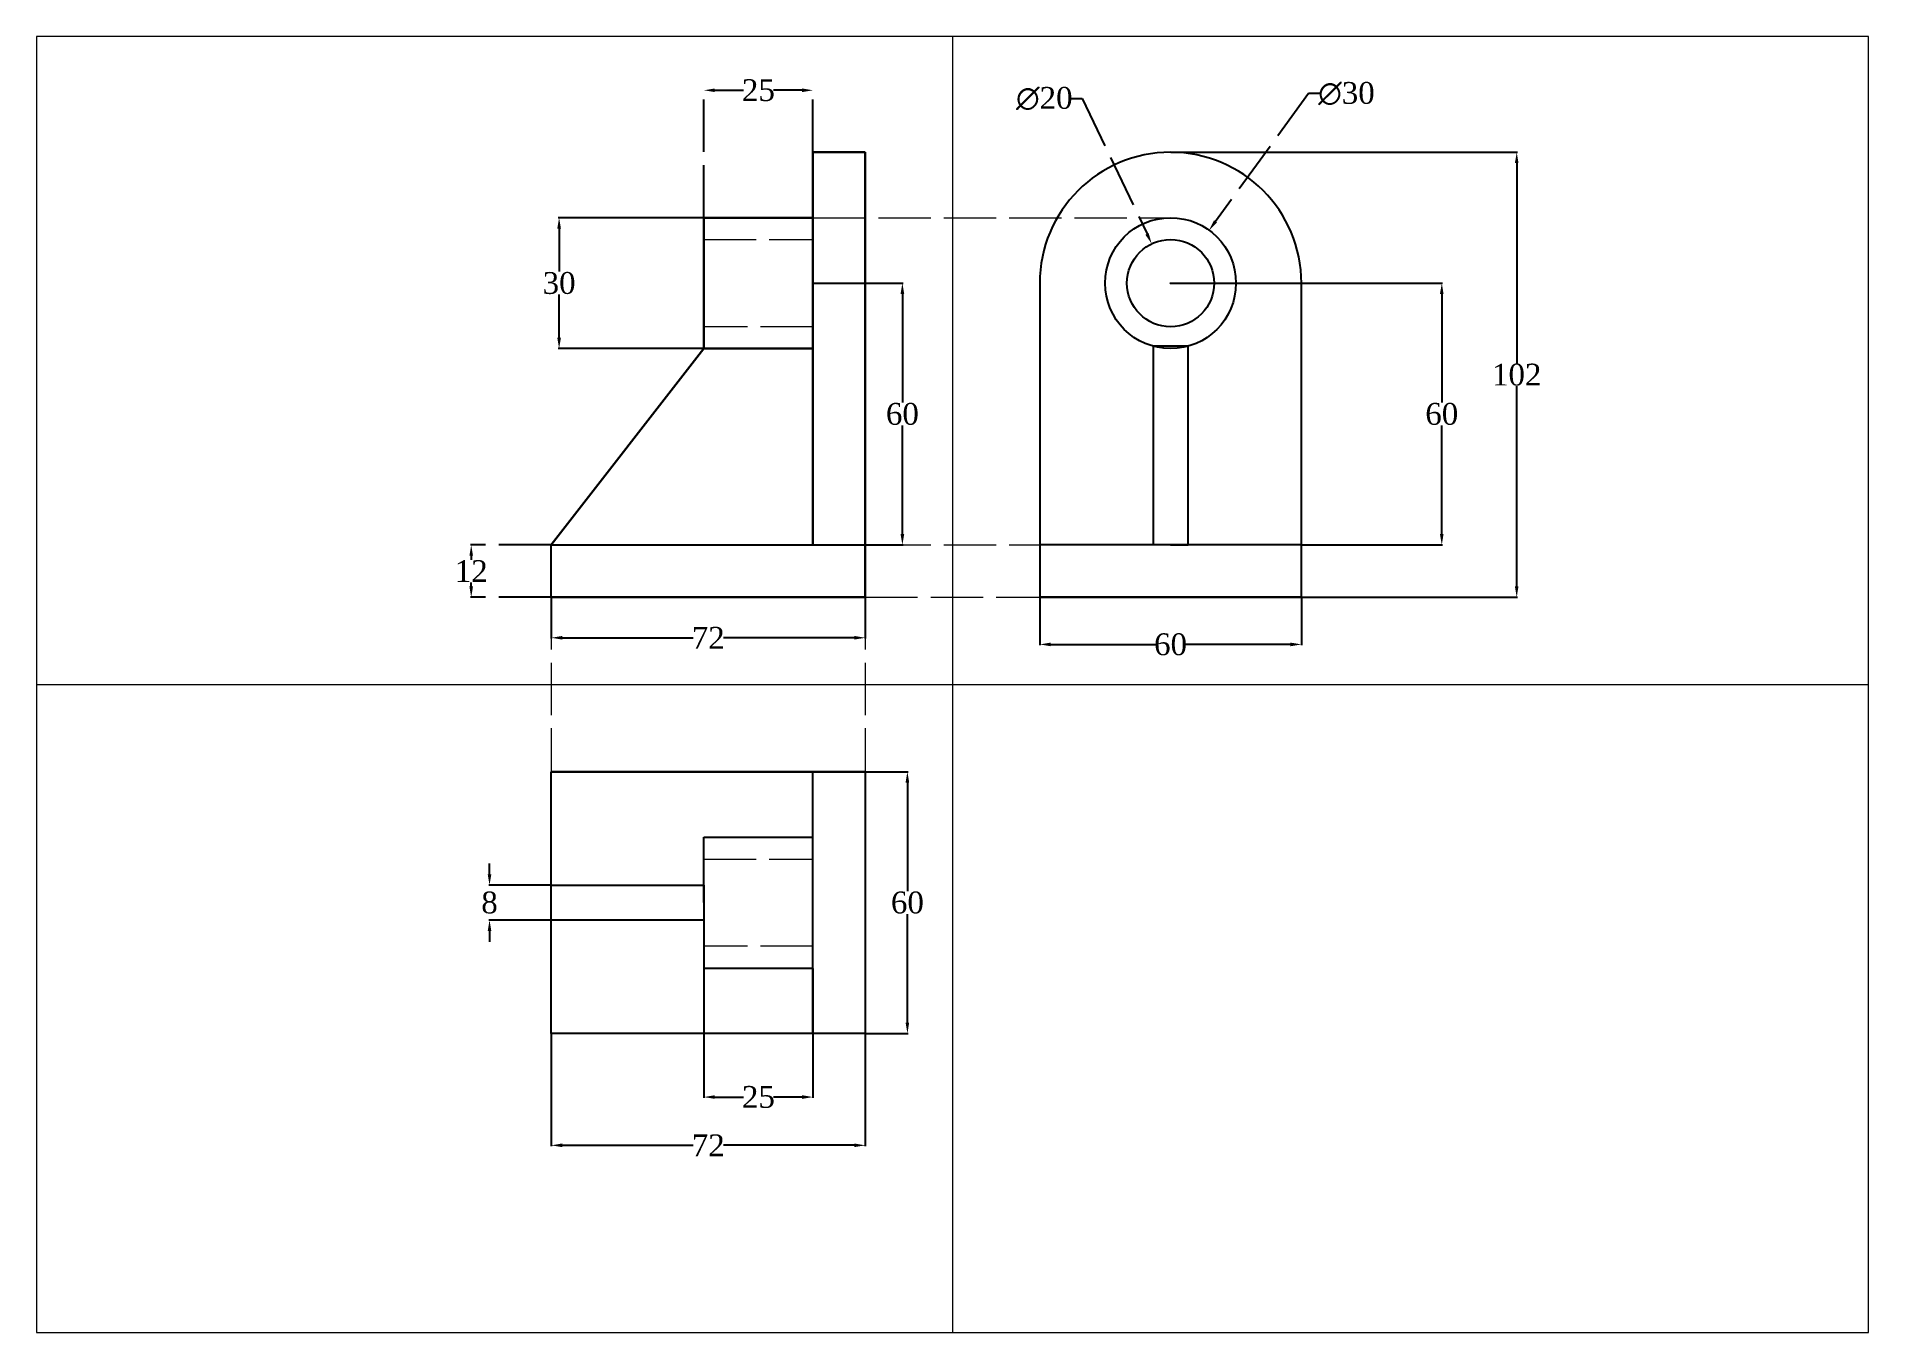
# Model space of a CAD drawing. Header units: millimetres. Extents: x 0 to 420, y 0 to 297.
import ezdxf

# ---------------------------------------------------------------- set-up
doc = ezdxf.new("R2010")
doc.units = ezdxf.units.MM
doc.header["$MEASUREMENT"] = 0
doc.linetypes.add('ACAD_ISO02W100', pattern=[15, 12, -3])
doc.styles.get("Standard").update_dxf_attribs({"font": 'times.ttf', "height": 5})
doc.dimstyles.get("Standard").update_dxf_attribs({"dimtxt": 5, "dimasz": 2.5, "dimexe": 0.18, "dimexo": 0.0625, "dimgap": 0.09, "dimtad": 0, "dimtih": 1, "dimtoh": 1, "dimdec": 0, "dimzin": 0, "dimdsep": 46, "dimtxsty": 'Standard', "dimcen": 0.09, "dimadec": 0, "dimazin": 0, "dimtfac": 1, "dimtdec": 0, "dimtofl": 0, "dimtmove": 0, "dimatfit": 3, "dimfxl": 1, "dimtolj": 1, "dimtzin": 0, "dimarcsym": 0})

# ---------------------------------------------------------------- blocks, each defined once
blk = doc.blocks.new('*D2')
at = {"color": 0, "lineweight": -2, "transparency": 16777216}
for p, q in [((152.94, 255.5), (119.62, 255.5)), ((119.8, 253), (119.8, 243.13)), ((119.8, 228), (119.8, 237.87)), ((152.94, 225.5), (119.62, 225.5))]:
    blk.add_line(p, q, dxfattribs=at)
at = {"color": 0, "lineweight": 15, "transparency": 16777216}
for points in [[(119.38, 253), (120.22, 253), (119.8, 255.5)], [(119.38, 228), (120.22, 228), (119.8, 225.5)]]:
    blk.add_solid(points, dxfattribs=at)
at = {"layer": 'Defpoints', "color": 0, "lineweight": 15, "transparency": 16777216}
for p in [(119.8, 255.5), (153, 255.5), (153, 225.5)]:
    blk.add_point(p, dxfattribs=at)
at = {"color": 0, "lineweight": 15, "transparency": 16777216, "insert": (119.8, 240.5), "char_height": 5, "attachment_point": 5}
blk.add_mtext('\\A1;30', dxfattribs=at)
blk = doc.blocks.new('*D3')
at = {"color": 0, "linetype": 'ACAD_ISO02W100', "lineweight": -2, "transparency": 16777216}
for p, q in [((117.94, 180.5), (99.47, 180.5)), ((99.65, 178), (99.65, 177.09)), ((117.94, 168.5), (99.47, 168.5)), ((99.65, 171), (99.65, 171.91))]:
    blk.add_line(p, q, dxfattribs=at)
at = {"color": 0, "linetype": 'ACAD_ISO02W100', "lineweight": 15, "transparency": 16777216}
for points in [[(99.23, 178), (100.06, 178), (99.65, 180.5)], [(99.23, 171), (100.06, 171), (99.65, 168.5)]]:
    blk.add_solid(points, dxfattribs=at)
at = {"layer": 'Defpoints', "color": 0, "linetype": 'ACAD_ISO02W100', "lineweight": 15, "transparency": 16777216}
for p in [(118, 180.5), (99.65, 168.5), (118, 168.5)]:
    blk.add_point(p, dxfattribs=at)
at = {"color": 0, "linetype": 'ACAD_ISO02W100', "lineweight": 15, "transparency": 16777216, "insert": (99.65, 174.5), "char_height": 5, "attachment_point": 5}
blk.add_mtext('\\A1;12', dxfattribs=at)
blk = doc.blocks.new('*D5')
at = {"color": 0, "linetype": 'ByBlock', "lineweight": -2, "transparency": 16777216}
for p, q in [((178.06, 240.5), (198.69, 240.5)), ((198.51, 238), (198.51, 213.13)), ((198.51, 183), (198.51, 207.87)), ((178.06, 180.5), (198.69, 180.5))]:
    blk.add_line(p, q, dxfattribs=at)
at = {"color": 0, "linetype": 'ByBlock', "lineweight": 15, "transparency": 16777216}
for points in [[(198.09, 238), (198.93, 238), (198.51, 240.5)], [(198.09, 183), (198.93, 183), (198.51, 180.5)]]:
    blk.add_solid(points, dxfattribs=at)
at = {"layer": 'Defpoints', "color": 0, "linetype": 'ByBlock', "lineweight": 15, "transparency": 16777216}
for p in [(178, 240.5), (178, 180.5), (198.51, 180.5)]:
    blk.add_point(p, dxfattribs=at)
at = {"color": 0, "linetype": 'ByBlock', "lineweight": 15, "transparency": 16777216, "insert": (198.51, 210.5), "char_height": 5, "attachment_point": 5}
blk.add_mtext('\\A1;60', dxfattribs=at)
blk = doc.blocks.new('*D6')
at = {"color": 0, "linetype": 'ByBlock', "lineweight": -2, "transparency": 16777216}
for p, q in [((260.06, 240.5), (322.37, 240.5)), ((322.19, 238), (322.19, 213.13)), ((322.19, 183), (322.19, 207.87)), ((290.06, 180.5), (322.37, 180.5))]:
    blk.add_line(p, q, dxfattribs=at)
at = {"color": 0, "linetype": 'ByBlock', "lineweight": 15, "transparency": 16777216}
for points in [[(321.77, 238), (322.6, 238), (322.19, 240.5)], [(321.77, 183), (322.6, 183), (322.19, 180.5)]]:
    blk.add_solid(points, dxfattribs=at)
at = {"layer": 'Defpoints', "color": 0, "linetype": 'ByBlock', "lineweight": 15, "transparency": 16777216}
for p in [(260, 240.5), (290, 180.5), (322.19, 180.5)]:
    blk.add_point(p, dxfattribs=at)
at = {"color": 0, "linetype": 'ByBlock', "lineweight": 15, "transparency": 16777216, "insert": (322.19, 210.5), "char_height": 5, "attachment_point": 5}
blk.add_mtext('\\A1;60', dxfattribs=at)
blk = doc.blocks.new('*D7')
at = {"color": 0, "linetype": 'ByBlock', "lineweight": -2, "transparency": 16777216}
for p, q in [((153, 83.44), (153, 53.75)), ((178, 83.44), (178, 53.75)), ((155.5, 53.93), (162.04, 53.93)), ((175.5, 53.93), (168.96, 53.93))]:
    blk.add_line(p, q, dxfattribs=at)
at = {"color": 0, "linetype": 'ByBlock', "lineweight": 15, "transparency": 16777216}
for points in [[(155.5, 54.35), (155.5, 53.52), (153, 53.93)], [(175.5, 54.35), (175.5, 53.52), (178, 53.93)]]:
    blk.add_solid(points, dxfattribs=at)
at = {"layer": 'Defpoints', "color": 0, "linetype": 'ByBlock', "lineweight": 15, "transparency": 16777216}
for p in [(153, 83.5), (178, 83.5), (178, 53.93)]:
    blk.add_point(p, dxfattribs=at)
at = {"color": 0, "linetype": 'ByBlock', "lineweight": 15, "transparency": 16777216, "insert": (165.5, 53.93), "char_height": 5, "attachment_point": 5}
blk.add_mtext('\\A1;25', dxfattribs=at)
blk = doc.blocks.new('*D8')
at = {"color": 0, "linetype": 'ByBlock', "lineweight": -2, "transparency": 16777216}
for p, q in [((118, 68.44), (118, 42.69)), ((190, 68.44), (190, 42.69)), ((120.5, 42.87), (150.51, 42.87)), ((187.5, 42.87), (157.49, 42.87))]:
    blk.add_line(p, q, dxfattribs=at)
at = {"color": 0, "linetype": 'ByBlock', "lineweight": 15, "transparency": 16777216}
for points in [[(120.5, 43.29), (120.5, 42.46), (118, 42.87)], [(187.5, 43.29), (187.5, 42.46), (190, 42.87)]]:
    blk.add_solid(points, dxfattribs=at)
at = {"layer": 'Defpoints', "color": 0, "linetype": 'ByBlock', "lineweight": 15, "transparency": 16777216}
for p in [(118, 68.5), (190, 68.5), (190, 42.87)]:
    blk.add_point(p, dxfattribs=at)
at = {"color": 0, "linetype": 'ByBlock', "lineweight": 15, "transparency": 16777216, "insert": (154, 42.87), "char_height": 5, "attachment_point": 5}
blk.add_mtext('\\A1;72', dxfattribs=at)
blk = doc.blocks.new('*D9')
at = {"color": 0, "linetype": 'ByBlock', "lineweight": -2, "transparency": 16777216}
for p, q in [((103.84, 105), (103.84, 107.5)), ((117.94, 102.5), (103.66, 102.5)), ((117.94, 94.5), (103.66, 94.5)), ((103.84, 92), (103.84, 89.5))]:
    blk.add_line(p, q, dxfattribs=at)
at = {"color": 0, "linetype": 'ByBlock', "lineweight": 15, "transparency": 16777216}
for points in [[(103.43, 105), (104.26, 105), (103.84, 102.5)], [(103.43, 92), (104.26, 92), (103.84, 94.5)]]:
    blk.add_solid(points, dxfattribs=at)
at = {"layer": 'Defpoints', "color": 0, "linetype": 'ByBlock', "lineweight": 15, "transparency": 16777216}
for p in [(103.84, 102.5), (118, 102.5), (118, 94.5)]:
    blk.add_point(p, dxfattribs=at)
at = {"color": 0, "linetype": 'ByBlock', "lineweight": 15, "transparency": 16777216, "insert": (103.84, 98.5), "char_height": 5, "attachment_point": 5}
blk.add_mtext('\\A1;8', dxfattribs=at)
blk = doc.blocks.new('*D10')
at = {"color": 0, "lineweight": -2, "transparency": 16777216}
for p, q in [((190.06, 128.5), (199.84, 128.5)), ((199.66, 126), (199.66, 101.13)), ((199.66, 71), (199.66, 95.87)), ((190.06, 68.5), (199.84, 68.5))]:
    blk.add_line(p, q, dxfattribs=at)
at = {"color": 0, "lineweight": 15, "transparency": 16777216}
for points in [[(199.24, 126), (200.07, 126), (199.66, 128.5)], [(199.24, 71), (200.07, 71), (199.66, 68.5)]]:
    blk.add_solid(points, dxfattribs=at)
at = {"layer": 'Defpoints', "color": 0, "lineweight": 15, "transparency": 16777216}
for p in [(190, 128.5), (190, 68.5), (199.66, 68.5)]:
    blk.add_point(p, dxfattribs=at)
at = {"color": 0, "lineweight": 15, "transparency": 16777216, "insert": (199.66, 98.5), "char_height": 5, "attachment_point": 5}
blk.add_mtext('\\A1;60', dxfattribs=at)
blk = doc.blocks.new('*D11')
at = {"color": 0, "lineweight": -2, "transparency": 16777216}
for p, q in [((118, 168.44), (118, 159.03)), ((190, 168.44), (190, 159.03)), ((120.5, 159.21), (150.51, 159.21)), ((187.5, 159.21), (157.49, 159.21))]:
    blk.add_line(p, q, dxfattribs=at)
at = {"color": 0, "lineweight": 15, "transparency": 16777216}
for points in [[(120.5, 159.63), (120.5, 158.8), (118, 159.21)], [(187.5, 159.63), (187.5, 158.8), (190, 159.21)]]:
    blk.add_solid(points, dxfattribs=at)
at = {"layer": 'Defpoints', "color": 0, "lineweight": 15, "transparency": 16777216}
for p in [(118, 168.5), (190, 168.5), (190, 159.21)]:
    blk.add_point(p, dxfattribs=at)
at = {"color": 0, "lineweight": 15, "transparency": 16777216, "insert": (154, 159.21), "char_height": 5, "attachment_point": 5}
blk.add_mtext('\\A1;72', dxfattribs=at)
blk = doc.blocks.new('*D12')
at = {"color": 0, "lineweight": -2, "transparency": 16777216}
for p, q in [((230, 168.44), (230, 157.51)), ((290, 168.44), (290, 157.51)), ((232.5, 157.69), (256.51, 157.69)), ((287.5, 157.69), (263.49, 157.69))]:
    blk.add_line(p, q, dxfattribs=at)
at = {"color": 0, "lineweight": 15, "transparency": 16777216}
for points in [[(232.5, 158.1), (232.5, 157.27), (230, 157.69)], [(287.5, 158.1), (287.5, 157.27), (290, 157.69)]]:
    blk.add_solid(points, dxfattribs=at)
at = {"layer": 'Defpoints', "color": 0, "lineweight": 15, "transparency": 16777216}
for p in [(230, 168.5), (290, 168.5), (290, 157.69)]:
    blk.add_point(p, dxfattribs=at)
at = {"color": 0, "lineweight": 15, "transparency": 16777216, "insert": (260, 157.69), "char_height": 5, "attachment_point": 5}
blk.add_mtext('\\A1;60', dxfattribs=at)
blk = doc.blocks.new('*D13')
at = {"color": 0, "lineweight": -2, "transparency": 16777216}
for p, q in [((260.06, 270.5), (339.55, 270.5)), ((339.37, 268), (339.37, 222.13)), ((339.37, 171), (339.37, 216.87)), ((260.06, 168.5), (339.55, 168.5))]:
    blk.add_line(p, q, dxfattribs=at)
at = {"color": 0, "lineweight": 15, "transparency": 16777216}
for points in [[(338.95, 268), (339.78, 268), (339.37, 270.5)], [(338.95, 171), (339.78, 171), (339.37, 168.5)]]:
    blk.add_solid(points, dxfattribs=at)
at = {"layer": 'Defpoints', "color": 0, "lineweight": 15, "transparency": 16777216}
for p in [(260, 270.5), (260, 168.5), (339.37, 168.5)]:
    blk.add_point(p, dxfattribs=at)
at = {"color": 0, "lineweight": 15, "transparency": 16777216, "insert": (339.37, 219.5), "char_height": 5, "attachment_point": 5}
blk.add_mtext('\\A1;102', dxfattribs=at)
blk = doc.blocks.new('*D14')
at = {"color": 0, "linetype": 'ACAD_ISO02W100', "lineweight": -2, "transparency": 16777216}
for p, q in [((291.65, 283.94), (270.3, 254.64)), ((294.15, 283.94), (291.65, 283.94)), ((259.91, 240.5), (260.09, 240.5)), ((260, 240.41), (260, 240.59))]:
    blk.add_line(p, q, dxfattribs=at)
at = {"color": 0, "linetype": 'ACAD_ISO02W100', "lineweight": 15, "transparency": 16777216}
blk.add_solid([(269.97, 254.89), (270.64, 254.4), (268.83, 252.62)], dxfattribs=at)
at = {"layer": 'Defpoints', "color": 0, "linetype": 'ACAD_ISO02W100', "lineweight": 15, "transparency": 16777216}
for p in [(268.83, 252.62), (251.17, 228.38)]:
    blk.add_point(p, dxfattribs=at)
at = {"color": 0, "linetype": 'ACAD_ISO02W100', "lineweight": 15, "transparency": 16777216, "insert": (300.33, 283.94), "char_height": 5, "attachment_point": 5}
blk.add_mtext('\\A1;∅30', dxfattribs=at)
blk = doc.blocks.new('*D15')
at = {"color": 0, "linetype": 'ACAD_ISO02W100', "lineweight": -2, "transparency": 16777216}
for p, q in [((237.24, 282.8), (239.74, 282.8)), ((239.74, 282.8), (254.6, 251.77)), ((259.91, 240.5), (260.09, 240.5)), ((260, 240.41), (260, 240.59))]:
    blk.add_line(p, q, dxfattribs=at)
at = {"color": 0, "linetype": 'ACAD_ISO02W100', "lineweight": 15, "transparency": 16777216}
blk.add_solid([(254.98, 251.95), (254.22, 251.59), (255.68, 249.52)], dxfattribs=at)
at = {"layer": 'Defpoints', "color": 0, "linetype": 'ACAD_ISO02W100', "lineweight": 15, "transparency": 16777216}
for p in [(255.68, 249.52), (264.32, 231.48)]:
    blk.add_point(p, dxfattribs=at)
at = {"color": 0, "linetype": 'ACAD_ISO02W100', "lineweight": 15, "transparency": 16777216, "insert": (231.05, 282.8), "char_height": 5, "attachment_point": 5}
blk.add_mtext('\\A1;∅20', dxfattribs=at)
blk = doc.blocks.new('*D16')
at = {"color": 0, "linetype": 'ACAD_ISO02W100', "lineweight": -2, "transparency": 16777216}
for p, q in [((153, 255.56), (153, 284.89)), ((155.5, 284.71), (162.04, 284.71)), ((175.5, 284.71), (168.96, 284.71)), ((178, 255.56), (178, 284.89))]:
    blk.add_line(p, q, dxfattribs=at)
at = {"color": 0, "linetype": 'ACAD_ISO02W100', "lineweight": 15, "transparency": 16777216}
for points in [[(155.5, 285.12), (155.5, 284.29), (153, 284.71)], [(175.5, 285.12), (175.5, 284.29), (178, 284.71)]]:
    blk.add_solid(points, dxfattribs=at)
at = {"layer": 'Defpoints', "color": 0, "linetype": 'ACAD_ISO02W100', "lineweight": 15, "transparency": 16777216}
for p in [(178, 284.71), (153, 255.5), (178, 255.5)]:
    blk.add_point(p, dxfattribs=at)
at = {"color": 0, "linetype": 'ACAD_ISO02W100', "lineweight": 15, "transparency": 16777216, "insert": (165.5, 284.71), "char_height": 5, "attachment_point": 5}
blk.add_mtext('\\A1;25', dxfattribs=at)

msp = doc.modelspace()

# ---------------------------------------------------------------- linework, layer by layer
at = {"lineweight": 15}
for p, q in [((210, 297), (210, 0)), ((153, 240.5), (153, 225.5)), ((0, 148.5), (420, 148.5))]:
    msp.add_line(p, q, dxfattribs=at)
at = {"lineweight": 30}
for p, q in [((190, 270.5), (178, 270.5)), ((178, 270.5), (178, 240.5)), ((190, 168.5), (190, 270.5)), ((153, 225.5), (153, 255.5)), ((153, 255.5), (178, 255.5)), ((178, 180.5), (178, 240.5)), ((153, 225.5), (118, 180.5)), ((153, 225.5), (178, 225.5))]:
    msp.add_line(p, q, dxfattribs=at)
at = {"color": 240, "linetype": 'ACAD_ISO02W100', "lineweight": 15, "true_color": 0xed1f24}
for p, q in [((178, 255.5), (260, 255.5)), ((153, 250.5), (178, 250.5)), ((178, 230.5), (153, 230.5)), ((178, 180.5), (230, 180.5)), ((118, 168.5), (118, 128.5)), ((190, 168.5), (230, 168.5)), ((190, 168.5), (190, 128.5)), ((153, 108.5), (178, 108.5)), ((178, 88.5), (153, 88.5))]:
    msp.add_line(p, q, dxfattribs=at)
at = {"linetype": 'ACAD_ISO02W100', "lineweight": 15}
for p, q in [((153, 240.5), (153, 250.5)), ((178, 250.5), (178, 230.5)), ((178, 180.5), (178, 240.5)), ((153, 98.5), (153, 108.5)), ((178, 108.5), (178, 88.5))]:
    msp.add_line(p, q, dxfattribs=at)
for p, q in [((230, 240.5), (230, 168.5)), ((290, 180.5), (290, 240.5)), ((264.04, 226.06), (256.04, 226.06)), ((256.04, 226.06), (256.04, 180.5)), ((264, 180.5), (264.04, 226.06)), ((118, 168.5), (118, 180.5)), ((118, 180.5), (178, 180.5)), ((290, 180.5), (230, 180.5)), ((230, 180.5), (230, 168.5)), ((264, 180.5), (256, 180.5)), ((260, 180.5), (264, 180.5)), ((290, 168.5), (290, 180.5)), ((118, 168.5), (190, 168.5)), ((190, 168.5), (118, 168.5)), ((190, 168.5), (118, 168.5)), ((290, 168.5), (230, 168.5)), ((230, 168.5), (290, 168.5)), ((230, 168.5), (290, 168.5)), ((118, 68.5), (118, 128.5)), ((118, 128.5), (190, 128.5)), ((190, 128.5), (118, 128.5)), ((178, 68.5), (178, 128.5)), ((190, 128.5), (190, 68.5)), ((190, 128.5), (190, 68.5)), ((153, 98.5), (153, 113.5)), ((153, 113.5), (178, 113.5)), ((118, 98.5), (118, 102.5)), ((118, 102.5), (153, 102.5)), ((153, 102.5), (153, 94.5)), ((153, 98.5), (153, 83.5)), ((153, 94.5), (118, 94.5)), ((153, 83.5), (178, 83.5)), ((190, 68.5), (118, 68.5)), ((190, 68.5), (178, 68.5))]:
    msp.add_line(p, q)
at = {"lineweight": 15}
msp.add_lwpolyline([(0, 0), (420, 0), (420, 297), (0, 297)], close=True, dxfattribs=at)
for radius in [15, 10]:
    msp.add_circle((260, 240.5), radius)
msp.add_arc((260, 240.5), 30, 0, 180)

# ---------------------------------------------------------------- dimensions: what is measured, and where the dimension line sits
at = {"linetype": 'ACAD_ISO02W100', "lineweight": 15}
dim = msp.add_linear_dim(base=(178, 284.71), p1=(153, 255.5), p2=(178, 255.5), dimstyle='Standard', dxfattribs=at)
dim.commit()
dim.dimension.update_dxf_attribs({"geometry": '*D16', "text_midpoint": (165.5, 284.71)})
for p1, p2, picture, middle in [((264.32, 231.48), (255.68, 249.52), '*D15', (231.05, 282.8)), ((251.17, 228.38), (268.83, 252.62), '*D14', (300.33, 283.94))]:
    dim = msp.add_diameter_dim_2p(p1=p1, p2=p2, dimstyle='Standard', dxfattribs=at)
    dim.commit()
    dim.dimension.update_dxf_attribs({"geometry": picture, "text_midpoint": middle, "dimtype": 163})
at = {"lineweight": 15}
for base, p1, p2, picture, middle in [((339.37, 168.5), (260, 270.5), (260, 168.5), '*D13', (339.37, 219.5)), ((119.8, 255.5), (153, 225.5), (153, 255.5), '*D2', (119.8, 240.5)), ((199.66, 68.5), (190, 128.5), (190, 68.5), '*D10', (199.66, 98.5))]:
    dim = msp.add_linear_dim(base=base, p1=p1, p2=p2, angle=90, dimstyle='Standard', dxfattribs=at)
    dim.commit()
    dim.dimension.update_dxf_attribs({"geometry": picture, "text_midpoint": middle})
at = {"linetype": 'ByBlock', "lineweight": 15}
for base, p1, p2, picture, middle in [((198.51, 180.5), (178, 240.5), (178, 180.5), '*D5', (198.51, 210.5)), ((322.19, 180.5), (260, 240.5), (290, 180.5), '*D6', (322.19, 210.5)), ((103.84, 102.5), (118, 94.5), (118, 102.5), '*D9', (103.84, 98.5))]:
    dim = msp.add_linear_dim(base=base, p1=p1, p2=p2, angle=90, dimstyle='Standard', dxfattribs=at)
    dim.commit()
    dim.dimension.update_dxf_attribs({"geometry": picture, "text_midpoint": middle})
at = {"linetype": 'ACAD_ISO02W100', "lineweight": 15}
dim = msp.add_linear_dim(base=(99.65, 168.5), p1=(118, 180.5), p2=(118, 168.5), angle=90, dimstyle='Standard', dxfattribs=at)
dim.commit()
dim.dimension.update_dxf_attribs({"geometry": '*D3', "text_midpoint": (99.65, 174.5)})
at = {"lineweight": 15}
for base, p1, p2, picture, middle in [((190, 159.21), (118, 168.5), (190, 168.5), '*D11', (154, 159.21)), ((290, 157.69), (230, 168.5), (290, 168.5), '*D12', (260, 157.69))]:
    dim = msp.add_linear_dim(base=base, p1=p1, p2=p2, dimstyle='Standard', dxfattribs=at)
    dim.commit()
    dim.dimension.update_dxf_attribs({"geometry": picture, "text_midpoint": middle})
at = {"linetype": 'ByBlock', "lineweight": 15}
for base, p1, p2, picture, middle in [((178, 53.93), (153, 83.5), (178, 83.5), '*D7', (165.5, 53.93)), ((190, 42.87), (118, 68.5), (190, 68.5), '*D8', (154, 42.87))]:
    dim = msp.add_linear_dim(base=base, p1=p1, p2=p2, dimstyle='Standard', dxfattribs=at)
    dim.commit()
    dim.dimension.update_dxf_attribs({"geometry": picture, "text_midpoint": middle})

doc.saveas('drawing.dxf')
